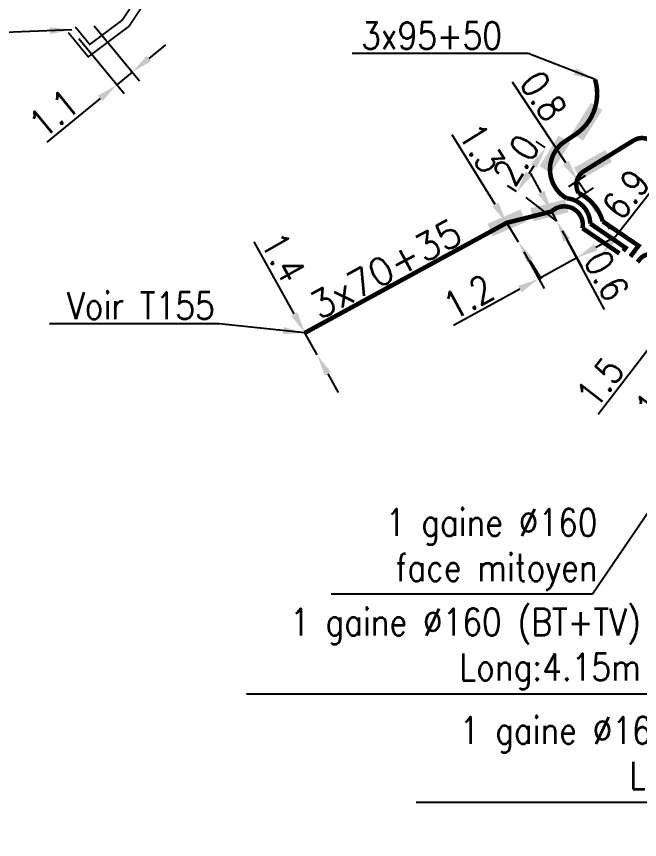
# Model space of a CAD drawing. Header units: millimetres. Extents: x 80000 to 81010, y 144000 to 145002.
# Drawn here: x 80794.88 to 80829.44, y 144309.65 to 144355.3 of the extents above; entities that cross this region are included whole.
import ezdxf
from ezdxf.enums import TextEntityAlignment as Align

# ---------------------------------------------------------------- set-up
doc = ezdxf.new("R2010")
doc.units = ezdxf.units.MM
doc.header["$PDMODE"] = 34
doc.linetypes.add('B_ST_AL', pattern=[2000, 1000, 1000])
doc.layers.get('0').update_dxf_attribs({"linetype": 'CONTINUOUS'})
doc.layers.get('Defpoints').update_dxf_attribs({"linetype": 'CONTINUOUS'})
for name, color, linetype in [('B_100', 3, 'CONTINUOUS'), ('B_300', 7, 'CONTINUOUS'), ('B_400', 7, 'CONTINUOUS')]:
    doc.layers.add(name, color=color, linetype=linetype)
doc.styles.add('M_ROMANS', font='ROMANS.shx', dxfattribs={"width": 0.75})
doc.styles.get("Standard").update_dxf_attribs({"font": 'romans.shx', "width": 0.85})
doc.dimstyles.get("Standard").update_dxf_attribs({"dimtxt": 1.5, "dimasz": 1.2, "dimexe": 0.625, "dimexo": 0.625, "dimgap": 0.25, "dimtad": 1, "dimdec": 1, "dimzin": 0, "dimdsep": 46, "dimtxsty": 'Standard', "dimcen": -0.5, "dimadec": 0, "dimazin": 0, "dimtfac": 1, "dimtdec": 1, "dimtmove": 0, "dimatfit": 3, "dimfxl": 0, "dimtolj": 1, "dimtzin": 0, "dimarcsym": 0})

# ---------------------------------------------------------------- blocks, each defined once
blk = doc.blocks.new('*D201')
at = {"layer": 'B_100', "color": 0, "linetype": 'Continuous', "lineweight": -2, "transparency": 16777216}
for p, q in [((80835.332, 144338.986), (80836.062, 144339.938)), ((80834.605, 144338.031), (80834.105, 144338.415)), ((80834.601, 144338.034), (80833.931, 144337.162)), ((80833.935, 144337.159), (80833.436, 144337.542)), ((80833.201, 144336.21), (80830.51, 144332.704))]:
    blk.add_line(p, q, dxfattribs=at)
at = {"layer": 'B_100', "color": 0, "linetype": 'Continuous', "transparency": 16777216}
for points in [[(80835.173, 144339.108), (80835.49, 144338.865), (80834.601, 144338.034)], [(80833.042, 144336.332), (80833.36, 144336.088), (80833.931, 144337.162)]]:
    blk.add_solid(points, dxfattribs=at)
at = {"layer": 'Defpoints', "color": 0, "linetype": 'Continuous', "transparency": 16777216}
for p in [(80835.101, 144337.651), (80833.931, 144337.162), (80834.431, 144336.778)]:
    blk.add_point(p, dxfattribs=at)
at = {"layer": 'B_100', "color": 0, "linetype": 'Continuous', "transparency": 16777216, "insert": (80830.516, 144334.354), "char_height": 1.5, "attachment_point": 5, "rotation": 52.4958}
blk.add_mtext('\\A1;1.1', dxfattribs=at)
blk = doc.blocks.new('*D640')
at = {"layer": 'B_100', "color": 0, "linetype": 'Continuous', "lineweight": -2, "transparency": 16777216}
for p, q in [((80821.444, 144344.876), (80819.057, 144348.746)), ((80822.73, 144342.791), (80822.074, 144343.855)), ((80823.36, 144341.77), (80823.99, 144340.748))]:
    blk.add_line(p, q, dxfattribs=at)
at = {"layer": 'B_100', "color": 0, "linetype": 'Continuous', "transparency": 16777216}
for points in [[(80821.614, 144344.981), (80821.274, 144344.771), (80822.074, 144343.855)], [(80823.53, 144341.875), (80823.19, 144341.665), (80822.73, 144342.791)]]:
    blk.add_solid(points, dxfattribs=at)
at = {"layer": 'Defpoints', "color": 0, "linetype": 'Continuous', "transparency": 16777216}
for p in [(80822.074, 144343.855), (80822.73, 144342.791), (80822.73, 144342.791)]:
    blk.add_point(p, dxfattribs=at)
at = {"layer": 'B_100', "color": 0, "linetype": 'Continuous', "transparency": 16777216, "insert": (80820.692, 144347.999), "char_height": 1.5, "attachment_point": 5, "rotation": 301.6674}
blk.add_mtext('\\A1;1.3', dxfattribs=at)
blk = doc.blocks.new('*D641')
at = {"layer": 'B_100', "color": 0, "linetype": 'Continuous', "lineweight": -2, "transparency": 16777216}
for p, q in [((80810.295, 144338.8), (80808.062, 144342.796)), ((80811.564, 144336.531), (80810.88, 144337.753)), ((80812.149, 144335.483), (80812.735, 144334.436))]:
    blk.add_line(p, q, dxfattribs=at)
at = {"layer": 'B_100', "color": 0, "linetype": 'Continuous', "transparency": 16777216}
for points in [[(80810.47, 144338.898), (80810.12, 144338.703), (80810.88, 144337.753)], [(80812.324, 144335.581), (80811.974, 144335.386), (80811.564, 144336.531)]]:
    blk.add_solid(points, dxfattribs=at)
at = {"layer": 'Defpoints', "color": 0, "linetype": 'Continuous', "transparency": 16777216}
for p in [(80810.88, 144337.753), (80811.564, 144336.531), (80811.564, 144336.531)]:
    blk.add_point(p, dxfattribs=at)
at = {"layer": 'B_100', "color": 0, "linetype": 'Continuous', "transparency": 16777216, "insert": (80809.679, 144341.952), "char_height": 1.5, "attachment_point": 5, "rotation": 299.2035}
blk.add_mtext('\\A1;1.4', dxfattribs=at)
blk = doc.blocks.new('B_300_03')
at = {"color": 0, "linetype": 'Continuous'}
blk.add_solid([(-1, 0.75), (-1, 0), (1, 0.75), (1, 0)], dxfattribs=at)
at = {"color": 0, "linetype": 'Continuous', "style": 'M_ROMANS', "width": 0.75, "flags": 3}
for tag, p in [('DEF_LEG', (0, -4.25)), ('DEF_COUP', (0, -6.75)), ('DEF_TYPE', (0, -9.25))]:
    blk.add_attdef(tag, text='', height=1.2, dxfattribs=at).set_placement(p, align=Align.MIDDLE)
blk = doc.blocks.new('*D644')
at = {"layer": 'B_100', "color": 0, "linetype": 'Continuous', "lineweight": -2, "transparency": 16777216}
for p, q in [((80823.99, 144345.54), (80823.421, 144346.596)), ((80824.56, 144344.484), (80824.844, 144343.956)), ((80825.414, 144342.899), (80827.488, 144339.051))]:
    blk.add_line(p, q, dxfattribs=at)
at = {"layer": 'B_100', "color": 0, "linetype": 'Continuous', "transparency": 16777216}
for points in [[(80824.166, 144345.635), (80823.814, 144345.445), (80824.56, 144344.484)], [(80825.59, 144342.994), (80825.238, 144342.804), (80824.844, 144343.956)]]:
    blk.add_solid(points, dxfattribs=at)
at = {"layer": 'Defpoints', "color": 0, "linetype": 'Continuous', "transparency": 16777216}
for p in [(80824.56, 144344.484), (80824.844, 144343.956), (80824.844, 144343.956)]:
    blk.add_point(p, dxfattribs=at)
at = {"layer": 'B_100', "color": 0, "linetype": 'Continuous', "transparency": 16777216, "insert": (80827.616, 144340.921), "char_height": 1.5, "attachment_point": 5, "rotation": 298.3227}
blk.add_mtext('\\A1;0.6', dxfattribs=at)
blk = doc.blocks.new('*D645')
at = {"layer": 'B_100', "color": 0, "linetype": 'Continuous', "lineweight": -2, "transparency": 16777216}
blk.add_line((80830.857, 144346.607), (80828.095, 144343.055), dxfattribs=at)
at = {"layer": 'B_100', "color": 0, "linetype": 'Continuous', "transparency": 16777216}
for points in [[(80830.7, 144346.73), (80831.015, 144346.484), (80831.594, 144347.554)], [(80827.937, 144343.178), (80828.253, 144342.932), (80827.358, 144342.108)]]:
    blk.add_solid(points, dxfattribs=at)
at = {"layer": 'Defpoints', "color": 0, "linetype": 'Continuous', "transparency": 16777216}
for p in [(80831.594, 144347.554), (80827.358, 144342.108), (80827.358, 144342.108)]:
    blk.add_point(p, dxfattribs=at)
at = {"layer": 'B_100', "color": 0, "linetype": 'Continuous', "transparency": 16777216, "insert": (80828.687, 144345.445), "char_height": 1.5, "attachment_point": 5, "rotation": 52.126}
blk.add_mtext('\\A1;6.9', dxfattribs=at)
blk = doc.blocks.new('*D648')
at = {"layer": 'B_100', "color": 0, "linetype": 'Continuous', "lineweight": -2, "transparency": 16777216}
for p, q in [((80825.356, 144347.192), (80822.404, 144351.66)), ((80826.422, 144346.458), (80825.496, 144345.846)), ((80826.458, 144345.523), (80826.017, 144346.19)), ((80826.863, 144345.791), (80825.937, 144345.178)), ((80827.119, 144344.522), (80827.781, 144343.52))]:
    blk.add_line(p, q, dxfattribs=at)
at = {"layer": 'B_100', "color": 0, "linetype": 'Continuous', "transparency": 16777216}
for points in [[(80825.523, 144347.302), (80825.189, 144347.082), (80826.017, 144346.19)], [(80827.286, 144344.632), (80826.953, 144344.412), (80826.458, 144345.523)]]:
    blk.add_solid(points, dxfattribs=at)
at = {"layer": 'Defpoints', "color": 0, "linetype": 'Continuous', "transparency": 16777216}
for p in [(80826.944, 144346.802), (80826.017, 144346.19), (80827.384, 144346.135)]:
    blk.add_point(p, dxfattribs=at)
at = {"layer": 'B_100', "color": 0, "linetype": 'Continuous', "transparency": 16777216, "insert": (80824.113, 144350.888), "char_height": 1.5, "attachment_point": 5, "rotation": 303.4488}
blk.add_mtext('\\A1;0.8', dxfattribs=at)
blk = doc.blocks.new('*D649')
at = {"layer": 'B_100', "color": 0, "linetype": 'Continuous', "lineweight": -2, "transparency": 16777216}
for p, q in [((80825.146, 144343.408), (80826.268, 144341.372)), ((80827.017, 144342.498), (80828.068, 144343.077)), ((80823.032, 144342.243), (80824.153, 144340.207)), ((80825.966, 144341.919), (80823.852, 144340.754)), ((80822.801, 144340.176), (80819.131, 144338.154))]:
    blk.add_line(p, q, dxfattribs=at)
at = {"layer": 'B_100', "color": 0, "linetype": 'Continuous', "transparency": 16777216}
for points in [[(80826.921, 144342.673), (80827.114, 144342.323), (80825.966, 144341.919)], [(80822.704, 144340.351), (80822.897, 144340), (80823.852, 144340.754)]]:
    blk.add_solid(points, dxfattribs=at)
at = {"layer": 'Defpoints', "color": 0, "linetype": 'Continuous', "transparency": 16777216}
for p in [(80824.844, 144343.956), (80822.73, 144342.791), (80823.852, 144340.754)]:
    blk.add_point(p, dxfattribs=at)
at = {"layer": 'B_100', "color": 0, "linetype": 'Continuous', "transparency": 16777216, "insert": (80819.958, 144339.751), "char_height": 1.5, "attachment_point": 5, "rotation": 28.847}
blk.add_mtext('\\A1;1.2', dxfattribs=at)
blk = doc.blocks.new('*D650')
at = {"layer": 'B_100', "color": 0, "linetype": 'Continuous', "lineweight": -2, "transparency": 16777216}
for p, q in [((80824.202, 144348.041), (80823.712, 144348.36)), ((80823.582, 144347.013), (80823.301, 144346.579)), ((80822.614, 144345.595), (80822.123, 144345.913))]:
    blk.add_line(p, q, dxfattribs=at)
at = {"layer": 'B_100', "color": 0, "linetype": 'Continuous', "transparency": 16777216}
for points in [[(80823.415, 144347.122), (80823.75, 144346.904), (80824.236, 144348.02)], [(80823.133, 144346.688), (80823.468, 144346.471), (80822.647, 144345.573)]]:
    blk.add_solid(points, dxfattribs=at)
at = {"layer": 'Defpoints', "color": 0, "linetype": 'Continuous', "transparency": 16777216}
for p in [(80824.727, 144347.701), (80822.647, 144345.573), (80823.138, 144345.254)]:
    blk.add_point(p, dxfattribs=at)
at = {"layer": 'B_100', "color": 0, "linetype": 'Continuous', "transparency": 16777216, "insert": (80822.603, 144347.341), "char_height": 1.5, "attachment_point": 5, "rotation": 57.0066}
blk.add_mtext('\\A1;2.0', dxfattribs=at)
blk = doc.blocks.new('*D1019')
at = {"layer": 'B_100', "color": 0, "linetype": 'Continuous', "lineweight": -2, "transparency": 16777216}
for p, q in [((80799.201, 144354.782), (80801.705, 144351.731)), ((80798.351, 144354.084), (80800.855, 144351.033)), ((80802.236, 144352.975), (80803.164, 144353.736)), ((80801.309, 144352.214), (80800.458, 144351.516)), ((80799.53, 144350.755), (80796.574, 144348.329))]:
    blk.add_line(p, q, dxfattribs=at)
at = {"layer": 'B_100', "color": 0, "linetype": 'Continuous', "transparency": 16777216}
for points in [[(80802.109, 144353.13), (80802.363, 144352.82), (80801.309, 144352.214)], [(80799.404, 144350.91), (80799.657, 144350.6), (80800.458, 144351.516)]]:
    blk.add_solid(points, dxfattribs=at)
at = {"layer": 'Defpoints', "color": 0, "linetype": 'Continuous', "transparency": 16777216}
for p in [(80798.805, 144355.265), (80797.955, 144354.567), (80801.309, 144352.214)]:
    blk.add_point(p, dxfattribs=at)
at = {"layer": 'B_100', "color": 0, "linetype": 'Continuous', "transparency": 16777216, "insert": (80796.954, 144349.934), "char_height": 1.5, "attachment_point": 5, "rotation": 39.37}
blk.add_mtext('\\A1;1.1', dxfattribs=at)
blk = doc.blocks.new('*D1442')
at = {"layer": 'B_100', "color": 0, "linetype": 'Continuous', "lineweight": -2, "transparency": 16777216}
for p, q in [((80833.175, 144341.082), (80833.906, 144342.034)), ((80831.811, 144340.617), (80832.941, 144339.75)), ((80832.445, 144340.131), (80831.562, 144338.98)), ((80830.928, 144339.467), (80832.058, 144338.6)), ((80830.831, 144338.028), (80827.14, 144333.219))]:
    blk.add_line(p, q, dxfattribs=at)
at = {"layer": 'B_100', "color": 0, "linetype": 'Continuous', "transparency": 16777216}
for points in [[(80833.017, 144341.204), (80833.334, 144340.961), (80832.445, 144340.131)], [(80830.673, 144338.15), (80830.99, 144337.906), (80831.562, 144338.98)]]:
    blk.add_solid(points, dxfattribs=at)
at = {"layer": 'Defpoints', "color": 0, "linetype": 'Continuous', "transparency": 16777216}
for p in [(80831.315, 144340.997), (80830.432, 144339.847), (80831.562, 144338.98)]:
    blk.add_point(p, dxfattribs=at)
at = {"layer": 'B_100', "color": 0, "linetype": 'Continuous', "transparency": 16777216, "insert": (80827.257, 144335.013), "char_height": 1.5, "attachment_point": 5, "rotation": 52.4958}
blk.add_mtext('\\A1;1.5', dxfattribs=at)

msp = doc.modelspace()

# ---------------------------------------------------------------- linework, layer by layer
at = {"layer": 'B_100', "linetype": 'B_ST_AL', "const_width": 0.1, "flags": 128}
for points in [[(80801.662, 144360.063), (80801.755, 144359.957), (80802.753, 144357.208), (80801.123, 144354.754), (80798.867, 144353.062), (80797.761, 144354.409)], [(80801.282, 144359.729), (80801.323, 144359.683), (80801.323, 144359.683), (80802.197, 144357.275), (80800.754, 144355.102), (80798.95, 144353.749), (80798.148, 144354.726)]]:
    msp.add_lwpolyline(points, dxfattribs=at)
at = {"layer": 'B_100', "linetype": 'B_ST_AL', "const_width": 0.25, "flags": 128}
for points in [[(80828.935, 144341.983), (80829.386, 144342.586), (80827.404, 144343.933, 0.213555), (80826.06, 144345.513, -0.399961), (80826.349, 144346.718), (80828.893, 144348.291), (80829.095, 144348.412, -0.273377), (80829.969, 144348.466), (80831.594, 144347.554), (80832.135, 144347.272, 0.318459), (80833.085, 144347.402), (80837.76, 144351.212), (80841.713, 144355.098), (80847.671, 144358.554)], [(80828.54, 144342.29), (80828.671, 144342.47), (80828.671, 144342.47), (80826.71, 144343.816, 0.000228), (80826.709, 144343.817, 0.383581), (80825.389, 144345.219, -0.568992), (80825.387, 144348.427), (80825.885, 144348.759, 0.329737), (80826.977, 144351.801)], [(80828.324, 144342.159), (80826.282, 144343.556, 0.726591), (80824.56, 144344.484), (80822.074, 144343.855), (80810.88, 144337.753)], [(80829.33, 144341.675), (80829.468, 144341.85, -0.405412), (80830.42, 144341.969), (80831.454, 144341.205), (80835.269, 144337.836), (80835.269, 144337.836), (80835.269, 144337.836), (80835.269, 144337.836, 0.146148), (80835.919, 144337.572), (80841.874, 144342.765), (80842.492, 144343.3, -0.6055), (80842.865, 144343.222), (80845.257, 144340.472), (80846.929, 144338.638, 0.208709), (80847.391, 144338.554, -0.36407), (80848.116, 144338.313), (80853.26, 144333.381), (80874.05, 144310.958), (80874.738, 144310.088, 0.400496), (80876.052, 144309.991), (80876.803, 144310.698)]]:
    msp.add_lwpolyline(points, format="xyb", dxfattribs=at)
at = {"layer": 'B_100', "linetype": 'B_ST_AL', "flags": 128}
msp.add_lwpolyline([(80823.138, 144345.254), (80824.844, 144343.956)], dxfattribs=at)

# ---------------------------------------------------------------- block references
at = {"layer": 'B_300', "linetype": 'ByBlock'}
for p, rotation in [((80826.848, 144349.265), 57.72602044979457), ((80825.061, 144347.446), 57.72602044979457), ((80827.044, 144346.753), 29.48097008543925), ((80824.54, 144344.187), 14.53225354424968), ((80822.223, 144343.511), 23.37072775650931)]:
    msp.add_blockref('B_300_03', p, dxfattribs=dict(at, rotation=rotation))

# ---------------------------------------------------------------- texts
at = {"layer": 'B_100', "linetype": 'Continuous'}
msp.add_text('3x70+35', height=1.5, rotation=28.4992, dxfattribs=at).set_placement((80815.356, 144341.302), align=Align.MIDDLE)
at = {"layer": 'B_100', "linetype": 'Continuous', "char_height": 1.5, "attachment_point": 6}
for s, insert in [('\\A1;3x95+50', (80821.816, 144354.242)), ('\\A1;Voir T155', (80805.883, 144339.258))]:
    msp.add_mtext(s, dxfattribs=dict(at, insert=insert))
at = {"layer": 'B_400', "linetype": 'Continuous', "char_height": 1.5, "attachment_point": 9}
for s, insert in [('1 gaine %%C160\\Pface mitoyen', (80827.113, 144323.487)), ('1 gaine %%C160 (BT+TV)\\PLong:4.15m', (80829.504, 144317.969)), ('1 gaine %%C160 (BT+TV)\\PLong:10.6m', (80838.917, 144311.951))]:
    msp.add_mtext(s, dxfattribs=dict(at, insert=insert))

# ---------------------------------------------------------------- dimensions: what is measured, and where the dimension line sits
at = {"layer": 'B_100', "linetype": 'Continuous'}
for base, p1, p2, angle, picture, middle in [((80801.309, 144352.214), (80797.955, 144354.567), (80798.805, 144355.265), 219.37, '*D1019', (80797.588, 144349.161)), ((80831.5619, 144338.9802), (80831.315, 144340.9975), (80830.4322, 144339.8472), 52.4958, '*D1442', (80828.0502, 144334.4044))]:
    dim = msp.add_linear_dim(base=base, p1=p1, p2=p2, angle=angle, dimstyle='Standard', override={"dimfxl": 1.25}, dxfattribs=at)
    dim.commit()
    dim.dimension.update_dxf_attribs({"geometry": picture, "text_midpoint": middle, "dimtype": 160})
for base, p1, p2, angle, picture, middle in [((80826.017, 144346.19), (80827.384, 144346.135), (80826.944, 144346.802), 123.4488, '*D648', (80823.278, 144350.336)), ((80822.73, 144342.791), (80822.074, 144343.855), (80822.73, 144342.791), 301.6674, '*D640', (80819.841, 144347.474)), ((80811.564, 144336.531), (80810.88, 144337.753), (80811.564, 144336.531), 299.2035, '*D641', (80808.806, 144341.465)), ((80833.931, 144337.162), (80835.101, 144337.651), (80834.431, 144336.778), 232.4958, '*D201', (80831.309, 144333.745))]:
    dim = msp.add_linear_dim(base=base, p1=p1, p2=p2, angle=angle, dimstyle='Standard', dxfattribs=at)
    dim.commit()
    dim.dimension.update_dxf_attribs({"geometry": picture, "text_midpoint": middle, "dimtype": 161})
dim = msp.add_linear_dim(base=(80822.647, 144345.573), p1=(80824.727, 144347.701), p2=(80823.138, 144345.254), angle=237.0066, text='2.0', dimstyle='Standard', dxfattribs=at)
dim.commit()
dim.dimension.update_dxf_attribs({"geometry": '*D650', "text_midpoint": (80823.441, 144346.796), "dimtype": 161})
for p1, p2, picture, middle in [((80831.594, 144347.554), (80827.358, 144342.108), '*D645', (80828.687, 144345.445)), ((80824.56, 144344.484), (80824.844, 144343.956), '*D644', (80827.616, 144340.921))]:
    dim = msp.add_aligned_dim(p1=p1, p2=p2, distance=0, dimstyle='Standard', dxfattribs=at)
    dim.commit()
    dim.dimension.update_dxf_attribs({"geometry": picture, "text_midpoint": middle})
dim = msp.add_aligned_dim(p1=(80824.844, 144343.956), p2=(80822.73, 144342.791), distance=2.325, text='1.2', dimstyle='Standard', dxfattribs=at)
dim.commit()
dim.dimension.update_dxf_attribs({"geometry": '*D649', "text_midpoint": (80819.958, 144339.751)})

# ---------------------------------------------------------------- leaders
at = {"layer": 'B_100', "linetype": 'Continuous', "annotation_type": 0, "has_hookline": 1, "hookline_direction": 1, "text_width": 18.396}
msp.add_leader([(80797.955, 144354.567), (80784.032, 144353.984)], dimstyle='Standard', override={"dimfxl": 1.25}, dxfattribs=at)
at = {"layer": 'B_100', "linetype": 'Continuous', "annotation_type": 0, "has_hookline": 1, "hookline_direction": 1}
for points, text_width in [([(80826.977, 144351.801), (80823.266, 144353.242), (80822.066, 144353.242)], 8.318), ([(80810.88, 144337.753), (80806.133, 144338.258)], 9.168)]:
    msp.add_leader(points, dimstyle='Standard', dxfattribs=dict(at, text_width=text_width))
at = {"layer": 'B_400', "linetype": 'Continuous', "annotation_type": 0, "has_hookline": 1, "hookline_direction": 1}
for points, text_width in [([(80836.29, 144337.173), (80826.835, 144323.258), (80825.635, 144323.258)], 13.054), ([(80843.292, 144328.612), (80830.954, 144317.719), (80829.754, 144317.719)], 21.857), ([(80850.885, 144319.738), (80840.367, 144311.701), (80839.167, 144311.701)], 21.857)]:
    msp.add_leader(points, dimstyle='Standard', override={"dimfxl": 1.25}, dxfattribs=dict(at, text_width=text_width))

doc.saveas('drawing.dxf')
